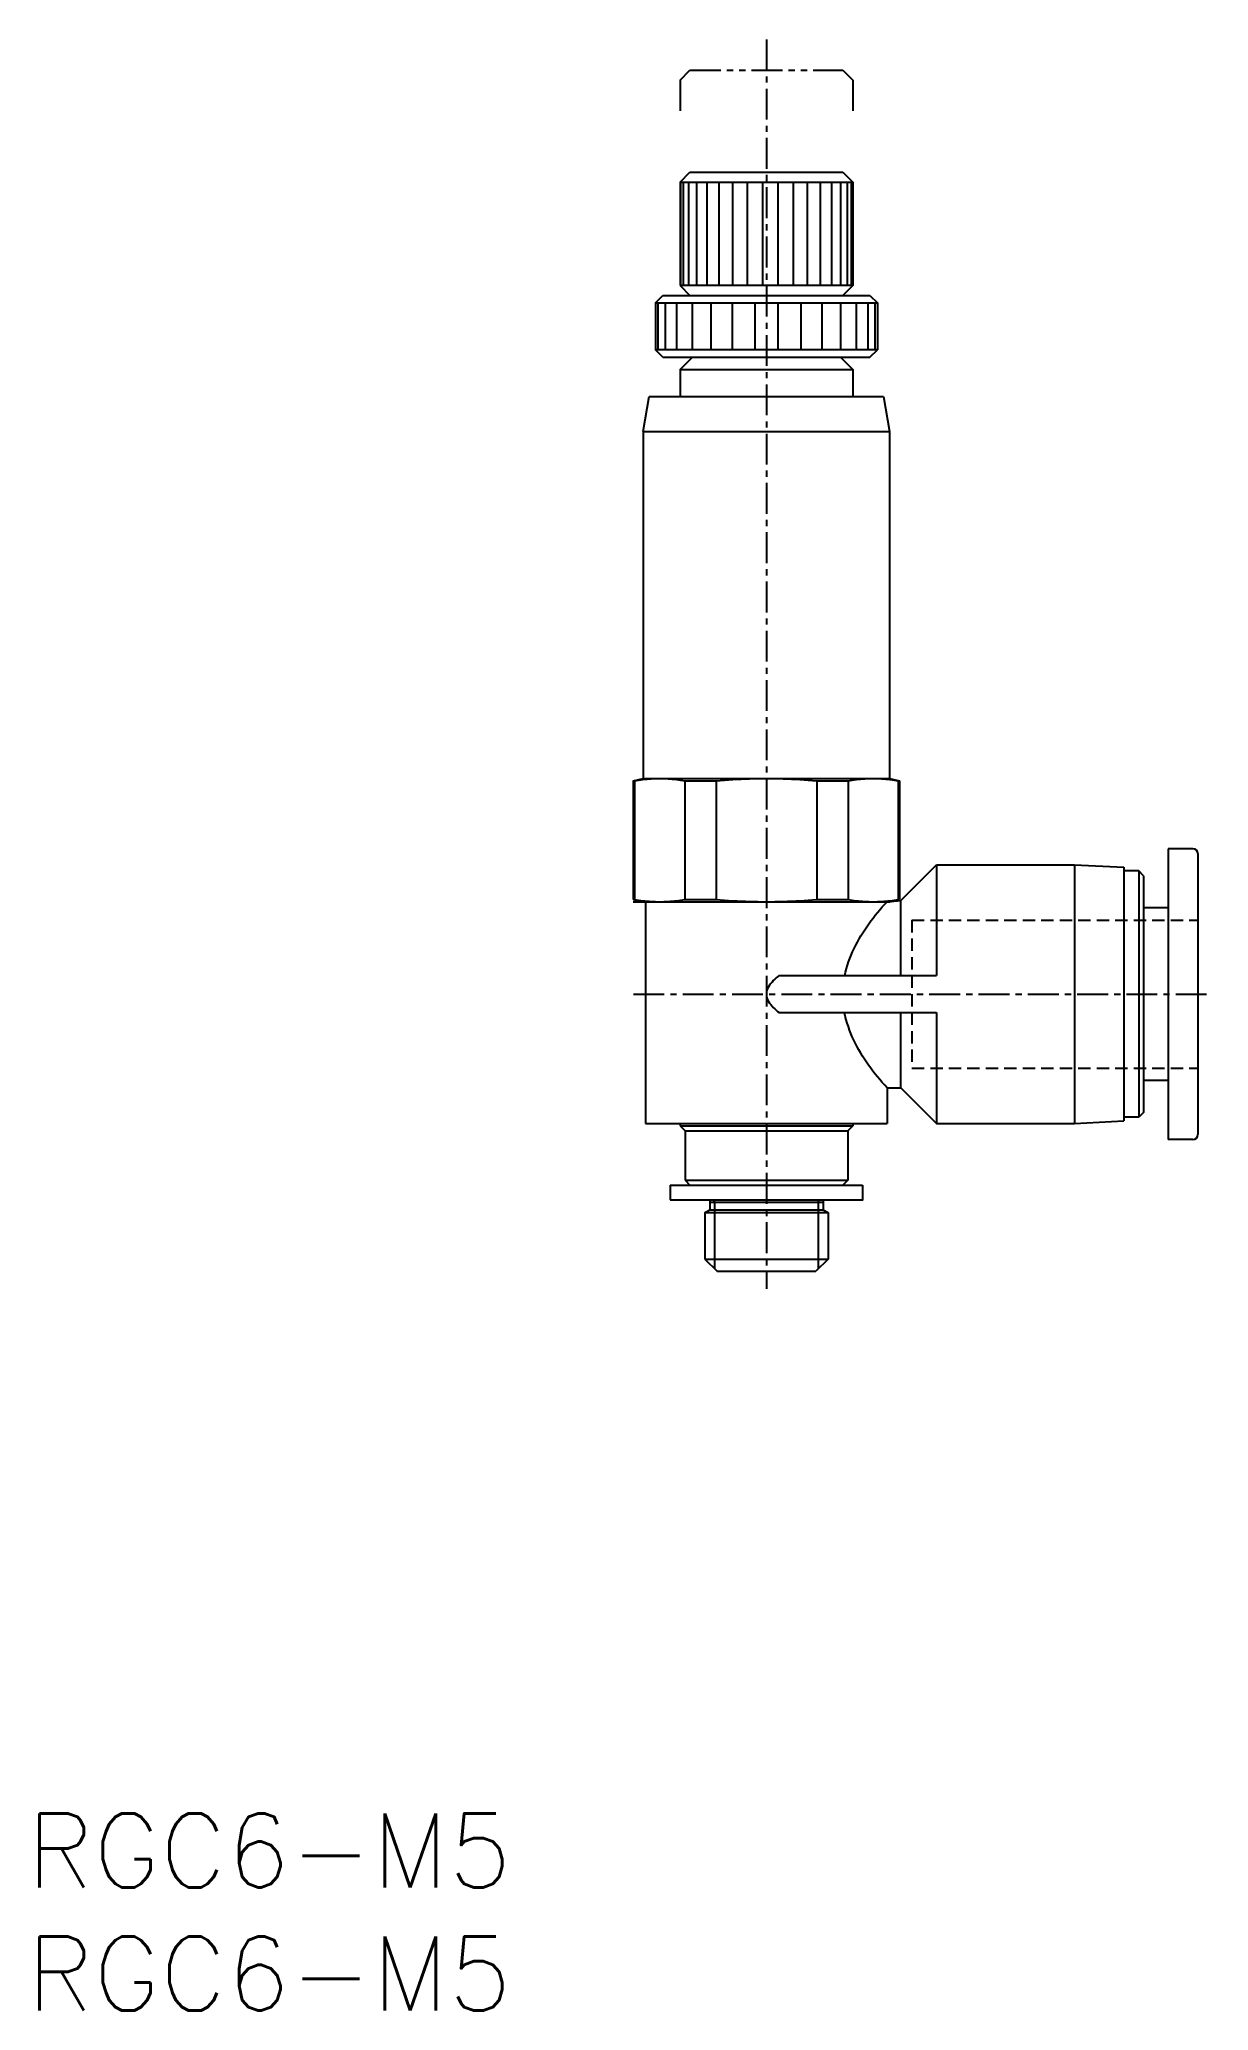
# Model space of a CAD drawing. Extents: x 0.5 to 47.9, y 0 to 80.
import ezdxf

# ---------------------------------------------------------------- set-up
doc = ezdxf.new("R2010")
doc.units = 0
for name, pattern in [('CENTER', [2, 1.25, -0.25, 0.25, -0.25]), ('DASHED', [0.75, 0.5, -0.25]), ('PHANTOM', [2.5, 1.25, -0.25, 0.25, -0.25, 0.25, -0.25])]:
    doc.linetypes.add(name, pattern=pattern)
doc.layers.get('0').update_dxf_attribs({"linetype": 'CONTINUOUS'})
doc.layers.add('CENTER', color=1, linetype='CENTER')
doc.styles.get("Standard").update_dxf_attribs({"font": 'txt.shx'})

# ---------------------------------------------------------------- blocks, each defined once
blk = doc.blocks.new('*U11')
at = {"color": 7, "linetype": 'CONTINUOUS'}
blk.add_text('RGC6-M5', height=3, dxfattribs=at).set_placement((0, 0))
blk = doc.blocks.new('*U12')
at = {"color": 7, "linetype": 'CONTINUOUS'}
blk.add_text('RGC6-M5', height=3, dxfattribs=at).set_placement((0, 5))

msp = doc.modelspace()

# ---------------------------------------------------------------- linework, layer by layer
at = {"color": 3, "linetype": 'PHANTOM'}
for p, q in [((26.500008, 78.341261), (26.900007, 78.741259)), ((26.900002, 78.741262), (33.100006, 78.741262)), ((33.100002, 78.741266), (33.500004, 78.341261)), ((26.5, 78.341261), (26.5, 76.923231)), ((33.5, 78.341261), (33.5, 76.923231))]:
    msp.add_line(p, q, dxfattribs=at)
at = {"color": 7, "linetype": 'CONTINUOUS'}
for p, q in [((26.500006, 74.199999), (26.900006, 74.6)), ((26.900002, 74.599997), (33.100006, 74.599997)), ((33.100002, 74.600004), (33.500004, 74.200003)), ((26.5, 74.199999), (33.5, 74.199999)), ((26.5, 74.199995), (26.5, 69.999998)), ((26.514091, 74.199995), (26.514091, 69.999998)), ((26.626137, 74.199995), (26.626137, 69.999998)), ((26.846611, 74.199995), (26.846611, 69.999998)), ((27.168442, 74.199995), (27.168442, 69.999998)), ((27.581284, 74.199995), (27.581284, 69.999998)), ((28.071861, 74.199995), (28.071861, 69.999998)), ((28.624413, 74.199995), (28.624413, 69.999998)), ((29.221184, 74.199995), (29.221184, 69.999998)), ((29.842979, 74.199995), (29.842979, 69.999998)), ((30.469818, 74.199995), (30.469818, 69.999998)), ((31.081566, 74.199995), (31.081566, 69.999998)), ((31.658546, 74.199995), (31.658546, 69.999998)), ((32.18222, 74.199995), (32.18222, 69.999998)), ((32.635757, 74.199995), (32.635757, 69.999998)), ((33.004578, 74.199995), (33.004578, 69.999998)), ((33.276825, 74.199995), (33.276825, 69.999998)), ((33.443756, 74.199995), (33.443756, 69.999998)), ((33.5, 74.199995), (33.5, 69.999998)), ((25.500003, 69.300001), (25.800003, 69.6)), ((25.800003, 69.599997), (34.200005, 69.599997)), ((33.5, 69.999998), (26.5, 69.999998)), ((26.500005, 69.999998), (26.900003, 69.6)), ((33.500004, 70.000002), (33.100004, 69.6)), ((34.200003, 69.6), (34.500002, 69.300001)), ((25.5, 69.300001), (25.5, 67.4)), ((25.5, 69.300001), (34.500004, 69.300001)), ((25.598343, 69.300001), (25.598343, 67.4)), ((25.889046, 69.300001), (25.889046, 67.4)), ((26.359428, 69.300001), (26.359428, 67.4)), ((26.988914, 69.300001), (26.988914, 67.4)), ((27.75, 69.300001), (27.75, 67.4)), ((28.609428, 69.300001), (28.609428, 67.4)), ((29.529625, 69.300001), (29.529625, 67.4)), ((30.470383, 69.300001), (30.470383, 67.4)), ((31.390579, 69.300001), (31.390579, 67.4)), ((32.25, 69.300001), (32.25, 67.4)), ((33.011093, 69.300001), (33.011093, 67.4)), ((33.640579, 69.300001), (33.640579, 67.4)), ((34.110958, 69.300001), (34.110958, 67.4)), ((34.401669, 69.300001), (34.401669, 67.4)), ((34.500004, 69.300001), (34.500004, 67.4)), ((34.500004, 67.4), (25.5, 67.4)), ((25.800004, 67.1), (25.500005, 67.4)), ((34.200004, 67.099997), (34.500005, 67.4)), ((25.800003, 67.099997), (34.200005, 67.099997)), ((26.5, 66.6), (33.5, 66.6)), ((26.5, 66.599997), (26.5, 65.499998)), ((26.500003, 66.6), (27.000002, 67.1)), ((33.000006, 67.099997), (33.500001, 66.600004)), ((33.5, 66.599997), (33.5, 65.499998)), ((25.000001, 64.082178), (25.250001, 65.499998)), ((25.25, 65.499998), (34.750004, 65.499998)), ((34.750003, 65.499998), (35.000003, 64.082178)), ((25, 64.082178), (25, 49.999998)), ((25, 64.082178), (35.000004, 64.082178)), ((35.000004, 64.082178), (35.000004, 49.999998)), ((24.599998, 49.906233), (24.65007, 49.906233)), ((24.599998, 49.906233), (24.599998, 45.093763)), ((24.600002, 49.906233), (25.000002, 49.999996)), ((24.650068, 49.906231), (24.999998, 49.999994)), ((24.65007, 49.906233), (24.65007, 45.093761)), ((25, 49.999998), (35.000004, 49.999998)), ((26.689682, 49.906233), (27.960396, 49.906233)), ((26.689682, 49.906233), (26.689682, 45.093763)), ((27.960396, 49.906233), (27.960396, 45.093763)), ((32.039612, 49.906233), (33.310326, 49.906233)), ((32.039612, 49.906233), (32.039612, 45.093763)), ((33.310326, 49.906233), (33.310326, 45.093763)), ((34.999994, 49.999998), (35.399995, 49.906233)), ((35.000001, 49.999996), (35.349931, 49.906233)), ((35.34993, 49.906233), (35.400002, 49.906233)), ((35.34993, 49.906233), (35.34993, 45.093761)), ((35.400002, 49.906233), (35.400002, 45.093763)), ((35.450003, 45.049999), (36.900004, 46.5)), ((36.900005, 46.5), (42.500004, 46.5)), ((36.900005, 46.5), (36.900005, 42)), ((42.500004, 46.5), (42.500004, 36)), ((42.500005, 46.5), (44.500003, 46.395184)), ((46.300003, 47.15), (46.300003, 35.35)), ((47.300003, 47.15), (46.300003, 47.15)), ((47.500004, 46.949999), (47.500004, 35.549999)), ((44.500004, 46.395184), (44.500004, 36.104814)), ((45.100002, 46.25), (44.500004, 46.25)), ((45.100002, 46.25), (45.100002, 36.25)), ((45.300004, 46.049997), (45.100003, 46.249999)), ((45.300003, 46.049999), (45.300003, 36.449998)), ((24.599998, 45.093765), (24.65007, 45.093763)), ((24.600006, 45.093762), (25.000006, 44.999998)), ((24.600006, 45), (35.000008, 45)), ((24.650069, 45.093762), (24.999999, 44.999999)), ((25.100006, 45), (25.100006, 36)), ((25.100006, 45), (34.900005, 45)), ((26.689682, 45.093763), (27.960396, 45.093763)), ((32.039612, 45.093763), (33.310326, 45.093763)), ((34.900005, 45), (35.450002, 45.05)), ((34.999998, 44.999997), (35.399998, 45.093761)), ((35, 44.999996), (35.34993, 45.09376)), ((35.34993, 45.093761), (35.399998, 45.093761)), ((35.450005, 42), (35.450005, 45.049999)), ((46.300003, 44.75), (45.300003, 44.75)), ((30.518739, 42), (36.900005, 42)), ((30.518739, 40.5), (36.900005, 40.5)), ((35.450005, 37.449998), (35.450005, 40.5)), ((36.900005, 40.5), (36.900005, 36)), ((46.300003, 37.75), (45.300003, 37.75)), ((34.900005, 37.449998), (35.450005, 37.449998)), ((34.900005, 37.449998), (34.900005, 36)), ((35.450004, 37.45), (36.900004, 36)), ((25.100006, 36), (34.900005, 36)), ((26.5, 36), (26.5, 35.899999)), ((26.5, 36), (33.5, 36)), ((33.5, 36), (33.5, 35.899999)), ((36.900005, 36), (42.500004, 36)), ((42.500007, 35.999999), (44.500004, 36.104814)), ((45.100002, 36.25), (44.500004, 36.25)), ((45.300003, 36.450001), (45.100003, 36.250001)), ((26.5, 35.900001), (26.700001, 35.699999)), ((26.5, 35.899999), (33.5, 35.899999)), ((26.700005, 35.699998), (33.300003, 35.699998)), ((26.700005, 35.699998), (26.700005, 33.699998)), ((33.300003, 35.699998), (33.300003, 33.699998)), ((33.500005, 35.899998), (33.300005, 35.699998)), ((47.300003, 35.35), (46.300003, 35.35)), ((26.700003, 33.699997), (26.900002, 33.499998)), ((26.700005, 33.699998), (33.300003, 33.699998)), ((33.300002, 33.7), (33.100003, 33.500001)), ((26.100006, 33.5), (33.900005, 33.5)), ((26.100006, 33.5), (26.100006, 32.9)), ((26.100006, 32.9), (33.900005, 32.9)), ((27.700005, 32.9), (27.700005, 32.5)), ((27.700005, 32.807178), (32.300003, 32.807178)), ((27.846412, 32.9), (27.900003, 32.807177)), ((27.900002, 32.807178), (27.900002, 30.099999)), ((32.100002, 32.80718), (32.153591, 32.9)), ((32.100006, 32.807178), (32.100006, 30.099999)), ((32.300003, 32.9), (32.300003, 32.5)), ((33.900005, 33.5), (33.900005, 32.9)), ((27.5, 32.384529), (27.5, 30.5)), ((27.5, 32.384529), (32.5, 32.384529)), ((27.500002, 32.384529), (27.700003, 32.5)), ((27.700005, 32.5), (32.300003, 32.5)), ((32.300004, 32.499999), (32.500005, 32.384528)), ((32.5, 32.384529), (32.5, 30.5)), ((27.5, 30.5), (32.5, 30.5)), ((27.500003, 30.499997), (28.000001, 30)), ((32.500004, 30.499998), (32.000007, 30)), ((28.000001, 30), (32.000007, 30))]:
    msp.add_line(p, q, dxfattribs=at)
at = {"color": 3, "linetype": 'DASHED'}
for p, q in [((35.900005, 44.25), (47.500004, 44.25)), ((35.900005, 44.25), (35.900005, 38.25)), ((35.900005, 38.25), (47.500004, 38.25))]:
    msp.add_line(p, q, dxfattribs=at)
at = {"color": 7, "linetype": 'CONTINUOUS'}
for points in [[(24.65007, 49.906233, -0.030021672), (25.327956, 49.989401, -0.030988564), (26.011676, 49.989408, -0.030026992), (26.689682, 49.906233)], [(27.960396, 49.906233, -0.01524411), (29.319118, 49.989534, -0.015367916), (30.68082, 49.989536, -0.015244835), (32.039612, 49.906233)], [(33.310326, 49.906233, -0.030021559), (33.988209, 49.9894, -0.030988825), (34.671931, 49.989408, -0.030026885), (35.34993, 49.906233)], [(24.65007, 45.093763, 0.030021672), (25.327956, 45.010596, 0.030988564), (26.011676, 45.010588, 0.030026992), (26.689682, 45.093763)], [(27.960396, 45.093763, 0.01524411), (29.319118, 45.010462, 0.015367916), (30.68082, 45.01046, 0.015244835), (32.039612, 45.093763)], [(33.175706, 41.999503, -0.05957125), (33.556803, 43.10032, -0.043516369), (34.153448, 44.102482, -0.035914686), (34.900005, 45)], [(33.310326, 45.093763, 0.030021559), (33.988209, 45.010596, 0.030988825), (34.671931, 45.010588, 0.030026885), (35.34993, 45.093763)], [(30.518739, 42, 0.10223223), (30.088432, 41.547612, 0.29701767), (30.088281, 40.952653, 0.10234076), (30.518739, 40.5)], [(34.900005, 37.449998, -0.036311027), (34.146523, 38.361936, -0.043995484), (33.54664, 39.38104, -0.060406969), (33.168603, 40.50017)]]:
    msp.add_lwpolyline(points, format="xyb", dxfattribs=at)
for centre, start, end in [((47.300003, 46.949999), 0, 90), ((47.300003, 35.549999), 270, 0)]:
    msp.add_arc(centre, 0.2, start, end, dxfattribs=at)
for p in [(30, 32.9), (33.900005, 32.9)]:
    msp.add_point(p, dxfattribs=at)
at = {"layer": 'CENTER', "color": 1, "linetype": 'CENTER'}
for p, q in [((30, 79.992819), (30, 29.283827)), ((24.606773, 41.25), (47.934471, 41.25))]:
    msp.add_line(p, q, dxfattribs=at)

# ---------------------------------------------------------------- block references
at = {"color": 7, "linetype": 'CONTINUOUS'}
for name in ['*U12', '*U11']:
    msp.add_blockref(name, (0, 0), dxfattribs=at)

doc.saveas('drawing.dxf')
